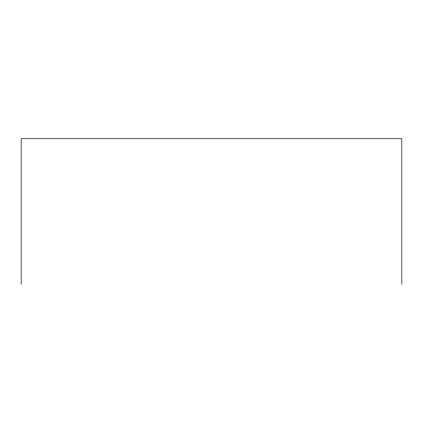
<?xml version="1.0" encoding="UTF-8"?>
<svg xmlns="http://www.w3.org/2000/svg" width="423" height="423" viewBox="0 0 423 423"><rect width="100%" height="100%" fill="white"/><g stroke="black" fill="none" stroke-linecap="round" stroke-linejoin="round"><path stroke-width="0.63" d="M401.85 284.245L401.85 138.755L21.15 138.755L21.15 284.245"/></g></svg>
